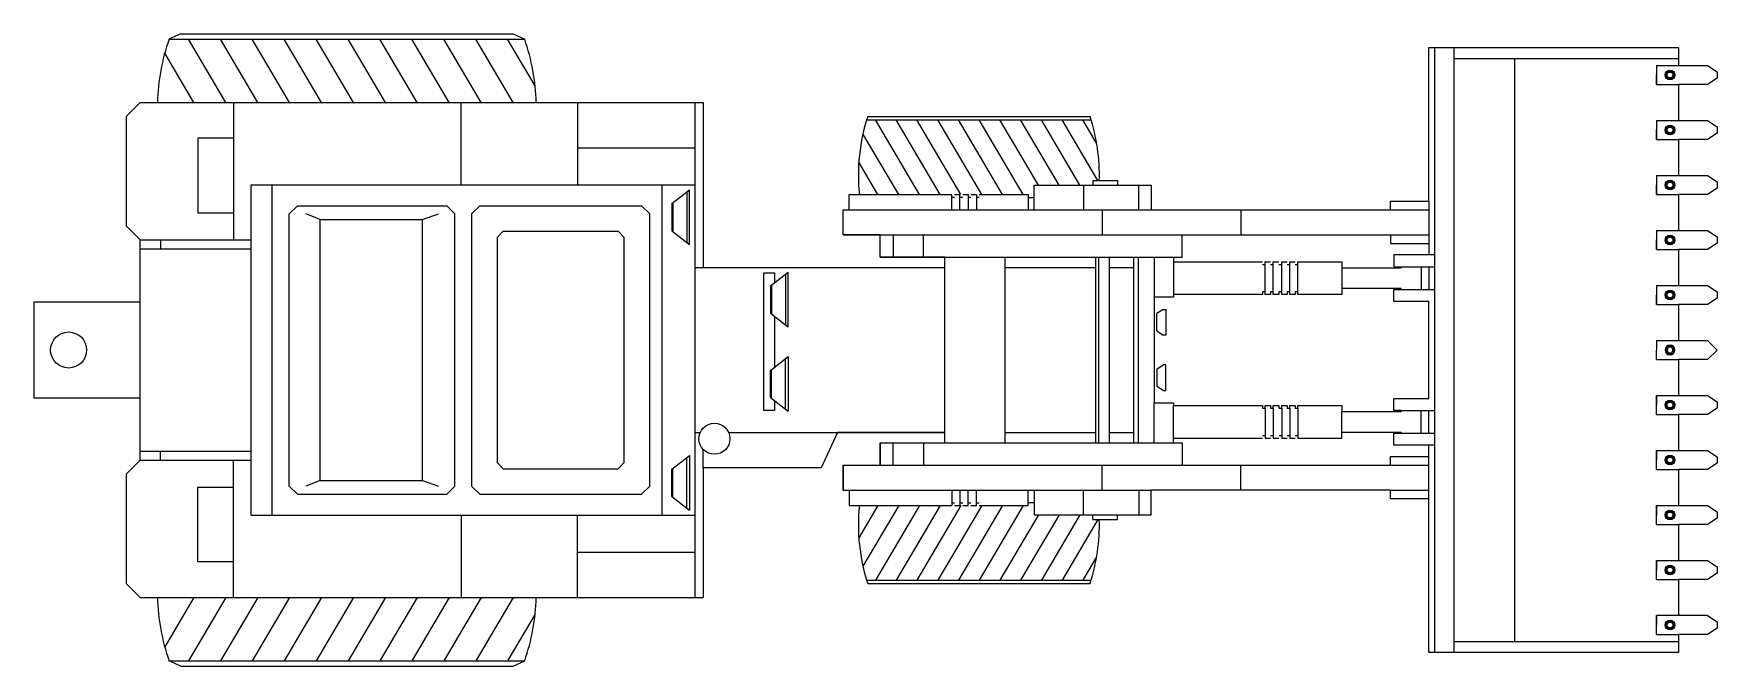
# Model space of a CAD drawing. Header units: millimetres. Extents: x -3261.35 to -3255.23, y 1750.51 to 1752.81.
import ezdxf

# ---------------------------------------------------------------- set-up
doc = ezdxf.new("R2010")
doc.units = ezdxf.units.MM
doc.header["$LTSCALE"] = 10
doc.layers.add('Veículos', color=2, linetype='Continuous')

msp = doc.modelspace()

# ---------------------------------------------------------------- linework, layer by layer
at = {"layer": 'Veículos'}
for p, q in [((-3260.8159, 1752.8055), (-3260.8585, 1752.7855)), ((-3260.8159, 1752.8055), (-3259.6072, 1752.8055)), ((-3259.6072, 1752.8055), (-3259.5647, 1752.7855)), ((-3260.7681, 1752.5555), (-3260.874, 1752.7352)), ((-3260.8585, 1752.7855), (-3259.5647, 1752.7855)), ((-3260.652, 1752.5555), (-3260.7876, 1752.7855)), ((-3260.5359, 1752.5555), (-3260.6715, 1752.7855)), ((-3260.4198, 1752.5555), (-3260.5554, 1752.7855)), ((-3260.3037, 1752.5555), (-3260.4393, 1752.7855)), ((-3260.1877, 1752.5555), (-3260.3233, 1752.7855)), ((-3260.0716, 1752.5555), (-3260.2072, 1752.7855)), ((-3259.9555, 1752.5555), (-3260.0911, 1752.7855)), ((-3259.8394, 1752.5555), (-3259.975, 1752.7855)), ((-3259.7233, 1752.5555), (-3259.8589, 1752.7855)), ((-3259.6072, 1752.5555), (-3259.7428, 1752.7855)), ((-3259.5268, 1752.616), (-3259.6268, 1752.7855)), ((-3256.2768, 1752.1968), (-3256.2768, 1752.7555)), ((-3256.2768, 1752.7555), (-3255.368, 1752.7555)), ((-3256.2541, 1750.5555), (-3256.2541, 1752.7555)), ((-3256.1844, 1750.5555), (-3256.1844, 1752.7555)), ((-3255.368, 1752.7555), (-3255.368, 1752.6897)), ((-3256.1844, 1752.7155), (-3255.368, 1752.7155)), ((-3255.9647, 1752.7155), (-3255.9647, 1750.5955)), ((-3255.448, 1752.6897), (-3255.448, 1752.6555)), ((-3255.448, 1752.6897), (-3255.368, 1752.6897)), ((-3255.448, 1752.6897), (-3255.448, 1752.6214)), ((-3255.368, 1752.6897), (-3255.2626, 1752.6897)), ((-3255.2626, 1752.6897), (-3255.2269, 1752.6671)), ((-3255.448, 1752.6214), (-3255.448, 1752.6555)), ((-3255.448, 1752.6214), (-3255.368, 1752.6214)), ((-3255.368, 1752.6214), (-3255.368, 1752.4897)), ((-3255.2626, 1752.6214), (-3255.368, 1752.6214)), ((-3255.2269, 1752.644), (-3255.2626, 1752.6214)), ((-3255.2269, 1752.6671), (-3255.2269, 1752.644)), ((-3261.0132, 1752.5055), (-3260.9632, 1752.5555)), ((-3260.9632, 1752.5555), (-3260.896, 1752.5555)), ((-3260.896, 1752.5555), (-3258.916, 1752.5555)), ((-3260.6242, 1752.5555), (-3260.6242, 1752.0555)), ((-3259.7955, 1752.2555), (-3259.7955, 1752.5555)), ((-3259.5228, 1752.5555), (-3258.916, 1752.5555)), ((-3259.3727, 1752.5555), (-3259.3727, 1752.2555)), ((-3258.946, 1752.5555), (-3258.946, 1750.7555)), ((-3258.916, 1752.5555), (-3258.916, 1751.9555)), ((-3261.0132, 1752.1055), (-3261.0132, 1752.5055)), ((-3258.321, 1752.4922), (-3257.5046, 1752.4922)), ((-3258.317, 1752.5048), (-3257.5086, 1752.5048)), ((-3258.129, 1752.2208), (-3258.2889, 1752.4922)), ((-3258.0535, 1752.2208), (-3258.2135, 1752.4922)), ((-3257.978, 1752.2208), (-3258.138, 1752.4922)), ((-3257.9026, 1752.2208), (-3258.0626, 1752.4922)), ((-3257.8271, 1752.2208), (-3257.9871, 1752.4922)), ((-3257.7517, 1752.2208), (-3257.9117, 1752.4922)), ((-3257.6961, 1752.2545), (-3257.8362, 1752.4922)), ((-3257.6206, 1752.2545), (-3257.7608, 1752.4922)), ((-3257.5452, 1752.2545), (-3257.6853, 1752.4922)), ((-3257.4797, 1752.2715), (-3257.6098, 1752.4922)), ((-3257.4844, 1752.4074), (-3257.5344, 1752.4922)), ((-3255.448, 1752.4897), (-3255.368, 1752.4897)), ((-3255.448, 1752.4897), (-3255.448, 1752.4555)), ((-3255.448, 1752.4897), (-3255.448, 1752.4214)), ((-3255.368, 1752.4897), (-3255.2626, 1752.4897)), ((-3255.2626, 1752.4897), (-3255.2269, 1752.4671)), ((-3258.2044, 1752.2208), (-3258.3345, 1752.4415)), ((-3255.448, 1752.4214), (-3255.448, 1752.4555)), ((-3255.2269, 1752.444), (-3255.2626, 1752.4214)), ((-3255.2269, 1752.4671), (-3255.2269, 1752.444)), ((-3260.7536, 1752.4259), (-3260.7536, 1752.1542)), ((-3260.6242, 1752.4259), (-3260.7536, 1752.4259)), ((-3259.3727, 1752.3909), (-3258.946, 1752.3909)), ((-3255.448, 1752.4214), (-3255.368, 1752.4214)), ((-3255.2626, 1752.4214), (-3255.368, 1752.4214)), ((-3255.368, 1752.4214), (-3255.368, 1752.2897)), ((-3258.2799, 1752.2208), (-3258.3494, 1752.3389)), ((-3260.5592, 1752.2555), (-3258.946, 1752.2555)), ((-3260.5592, 1751.0555), (-3260.5592, 1752.2555)), ((-3260.4838, 1751.0555), (-3260.4838, 1752.2555)), ((-3259.0646, 1751.0555), (-3259.0646, 1752.2555)), ((-3257.7116, 1752.1648), (-3257.7116, 1752.2545)), ((-3257.7116, 1752.2545), (-3257.4089, 1752.2545)), ((-3257.5322, 1752.2545), (-3257.5322, 1752.1648)), ((-3257.4986, 1752.2715), (-3257.4986, 1752.2545)), ((-3257.4986, 1752.2715), (-3257.4089, 1752.2715)), ((-3257.4089, 1752.2715), (-3257.4089, 1752.2545)), ((-3257.4089, 1752.2545), (-3257.2856, 1752.2545)), ((-3257.3304, 1752.1648), (-3257.3304, 1752.2545)), ((-3257.2856, 1752.2545), (-3257.2856, 1752.1648)), ((-3255.448, 1752.2897), (-3255.448, 1752.2555)), ((-3255.448, 1752.2897), (-3255.368, 1752.2897)), ((-3255.448, 1752.2897), (-3255.448, 1752.2214)), ((-3255.448, 1752.2214), (-3255.448, 1752.2555)), ((-3255.368, 1752.2897), (-3255.2626, 1752.2897)), ((-3255.2626, 1752.2897), (-3255.2269, 1752.2671)), ((-3255.2269, 1752.244), (-3255.2626, 1752.2214)), ((-3255.2269, 1752.2671), (-3255.2269, 1752.244)), ((-3259.0297, 1752.1882), (-3258.9655, 1752.2381)), ((-3259.0297, 1752.1882), (-3259.0297, 1752.0891)), ((-3259.0258, 1752.1913), (-3259.0258, 1752.0861)), ((-3258.975, 1752.2306), (-3258.975, 1752.0467)), ((-3258.9655, 1752.0393), (-3258.9655, 1752.2381)), ((-3258.3843, 1752.1648), (-3258.3843, 1752.2208)), ((-3258.3843, 1752.2208), (-3258.0116, 1752.2208)), ((-3258.0116, 1752.1648), (-3258.0116, 1752.2208)), ((-3258.0116, 1752.2108), (-3258.0016, 1752.2108)), ((-3258.0016, 1752.2208), (-3257.9816, 1752.2208)), ((-3257.9816, 1752.1648), (-3257.9816, 1752.2208)), ((-3257.9816, 1752.2108), (-3257.9716, 1752.2108)), ((-3257.9716, 1752.2208), (-3257.9517, 1752.2208)), ((-3257.9517, 1752.2208), (-3257.9517, 1752.1648)), ((-3257.9517, 1752.2108), (-3257.9417, 1752.2108)), ((-3257.9417, 1752.2208), (-3257.9217, 1752.2208)), ((-3257.9217, 1752.2208), (-3257.9217, 1752.1648)), ((-3257.9217, 1752.2108), (-3257.9117, 1752.2108)), ((-3257.9117, 1752.2208), (-3257.7335, 1752.2208)), ((-3257.7335, 1752.2208), (-3257.7335, 1752.1648)), ((-3257.7335, 1752.2097), (-3257.7116, 1752.2097)), ((-3256.4154, 1752.1648), (-3256.4154, 1752.1968)), ((-3256.4154, 1752.1968), (-3256.2768, 1752.1968)), ((-3256.2768, 1752.1968), (-3256.2768, 1752.1648)), ((-3255.448, 1752.2214), (-3255.368, 1752.2214)), ((-3255.2626, 1752.2214), (-3255.368, 1752.2214)), ((-3255.368, 1752.2214), (-3255.368, 1752.0897)), ((-3260.7536, 1752.1542), (-3260.6242, 1752.1542)), ((-3260.3913, 1752.1801), (-3260.4213, 1752.1501)), ((-3260.4213, 1751.161), (-3260.4213, 1752.1501)), ((-3260.3913, 1752.1801), (-3259.8484, 1752.1801)), ((-3260.3091, 1752.1301), (-3260.3613, 1752.1501)), ((-3260.3091, 1751.181), (-3260.3091, 1752.1301)), ((-3260.3091, 1752.1301), (-3259.9359, 1752.1301)), ((-3259.9359, 1752.1301), (-3259.8784, 1752.1501)), ((-3259.9359, 1751.181), (-3259.9359, 1752.1301)), ((-3259.8184, 1752.1501), (-3259.8484, 1752.1801)), ((-3259.8184, 1751.161), (-3259.8184, 1752.1501)), ((-3259.7581, 1752.1501), (-3259.7281, 1752.1801)), ((-3259.7581, 1752.1501), (-3259.7581, 1751.161)), ((-3259.7281, 1752.1801), (-3259.1398, 1752.1801)), ((-3259.1098, 1752.1501), (-3259.1398, 1752.1801)), ((-3259.1098, 1751.161), (-3259.1098, 1752.1501)), ((-3258.4068, 1752.1648), (-3258.3843, 1752.1648)), ((-3258.4068, 1752.0747), (-3258.4068, 1752.1648)), ((-3258.4068, 1752.0747), (-3258.4068, 1752.1648)), ((-3258.3843, 1752.1648), (-3257.2856, 1752.1648)), ((-3257.4649, 1752.1648), (-3257.4649, 1752.0747)), ((-3257.2856, 1752.1648), (-3256.4154, 1752.1648)), ((-3256.9604, 1752.1648), (-3256.9604, 1752.0747)), ((-3256.4154, 1752.1648), (-3256.2768, 1752.1648)), ((-3256.2768, 1752.1648), (-3256.2768, 1752.0014)), ((-3260.9632, 1752.0555), (-3261.0132, 1752.1055)), ((-3259.6654, 1752.0649), (-3259.6429, 1752.0875)), ((-3259.6654, 1752.0649), (-3259.6654, 1751.2462)), ((-3259.6429, 1752.0875), (-3259.2251, 1752.0875)), ((-3259.2025, 1752.0649), (-3259.2251, 1752.0875)), ((-3259.2025, 1751.2462), (-3259.2025, 1752.0649)), ((-3259.0297, 1752.0891), (-3258.9655, 1752.0393)), ((-3258.2722, 1752.0747), (-3258.4068, 1752.0747)), ((-3258.4068, 1752.0747), (-3256.2768, 1752.0747)), ((-3258.2722, 1751.9936), (-3258.2722, 1752.0747)), ((-3258.2722, 1751.9936), (-3258.2722, 1752.0747)), ((-3258.2244, 1752.0747), (-3258.2244, 1751.9936)), ((-3258.1144, 1751.9936), (-3258.1144, 1752.0747)), ((-3257.1734, 1751.9936), (-3257.1734, 1752.0747)), ((-3256.4154, 1752.0747), (-3256.4154, 1752.0427)), ((-3256.2768, 1752.0747), (-3256.2768, 1752.0427)), ((-3255.448, 1752.0897), (-3255.368, 1752.0897)), ((-3255.448, 1752.0897), (-3255.448, 1752.0555)), ((-3255.448, 1752.0897), (-3255.448, 1752.0214)), ((-3255.368, 1752.0897), (-3255.2626, 1752.0897)), ((-3255.2626, 1752.0897), (-3255.2269, 1752.0671)), ((-3255.2269, 1752.0671), (-3255.2269, 1752.044)), ((-3260.9632, 1752.0555), (-3260.5592, 1752.0555)), ((-3260.9632, 1751.2555), (-3260.9632, 1752.0555)), ((-3260.9632, 1752.0229), (-3260.5592, 1752.0229)), ((-3260.8898, 1752.0555), (-3260.8898, 1752.0229)), ((-3256.4154, 1752.0427), (-3256.2768, 1752.0427)), ((-3256.4031, 1752.0014), (-3256.4031, 1751.9574)), ((-3256.2541, 1752.0014), (-3256.4031, 1752.0014)), ((-3255.448, 1752.0214), (-3255.448, 1752.0555)), ((-3255.448, 1752.0214), (-3255.368, 1752.0214)), ((-3255.2626, 1752.0214), (-3255.368, 1752.0214)), ((-3255.368, 1752.0214), (-3255.368, 1751.8897)), ((-3255.2269, 1752.044), (-3255.2626, 1752.0214)), ((-3255.2269, 1752.044), (-3255.2269, 1752.044)), ((-3258.9432, 1751.9555), (-3258.0365, 1751.9555)), ((-3258.916, 1751.9555), (-3258.0365, 1751.9555)), ((-3258.6704, 1751.8885), (-3258.6062, 1751.9384)), ((-3258.6062, 1751.7396), (-3258.6062, 1751.9384)), ((-3258.0365, 1751.9936), (-3258.2722, 1751.9936)), ((-3258.2722, 1751.9936), (-3257.1734, 1751.9936)), ((-3258.0365, 1751.9555), (-3258.0365, 1751.9936)), ((-3258.0365, 1751.3175), (-3258.0365, 1751.9936)), ((-3257.8167, 1751.3175), (-3257.8167, 1751.9936)), ((-3257.8167, 1751.9555), (-3257.4869, 1751.9555)), ((-3257.4869, 1751.3175), (-3257.4869, 1751.9936)), ((-3257.4759, 1751.3175), (-3257.4759, 1751.9936)), ((-3257.4374, 1751.3175), (-3257.4374, 1751.9936)), ((-3257.4374, 1751.9555), (-3257.3493, 1751.9555)), ((-3257.3493, 1751.3175), (-3257.3493, 1751.9936)), ((-3257.3328, 1751.3175), (-3257.3328, 1751.9936)), ((-3257.2754, 1751.9936), (-3257.2754, 1751.8481)), ((-3257.205, 1751.9936), (-3257.205, 1751.8573)), ((-3257.205, 1751.9756), (-3256.8816, 1751.9756)), ((-3256.8816, 1751.966), (-3256.872, 1751.966)), ((-3256.872, 1751.9756), (-3256.8519, 1751.9756)), ((-3256.872, 1751.867), (-3256.872, 1751.9756)), ((-3256.8519, 1751.966), (-3256.8418, 1751.966)), ((-3256.8418, 1751.867), (-3256.8418, 1751.9756)), ((-3256.8418, 1751.9756), (-3256.8216, 1751.9756)), ((-3256.8216, 1751.966), (-3256.811, 1751.966)), ((-3256.811, 1751.9756), (-3256.7919, 1751.9756)), ((-3256.811, 1751.867), (-3256.811, 1751.9756)), ((-3256.7919, 1751.966), (-3256.7813, 1751.966)), ((-3256.7813, 1751.9756), (-3256.7627, 1751.9756)), ((-3256.7813, 1751.867), (-3256.7813, 1751.9756)), ((-3256.7627, 1751.966), (-3256.7522, 1751.966)), ((-3256.7522, 1751.867), (-3256.7522, 1751.9756)), ((-3256.7522, 1751.9756), (-3256.5928, 1751.9756)), ((-3256.5928, 1751.9756), (-3256.5928, 1751.8573)), ((-3256.5928, 1751.954), (-3256.3763, 1751.954)), ((-3256.4031, 1751.9574), (-3256.2541, 1751.9574)), ((-3256.3763, 1751.9574), (-3256.3763, 1751.954)), ((-3256.3047, 1751.9574), (-3256.3047, 1751.8756)), ((-3256.2768, 1751.9574), (-3256.2768, 1751.8756)), ((-3258.6947, 1751.9355), (-3258.6547, 1751.9355)), ((-3258.6947, 1751.4361), (-3258.6947, 1751.9355)), ((-3258.6704, 1751.8885), (-3258.6704, 1751.7895)), ((-3258.6665, 1751.8916), (-3258.6665, 1751.7864)), ((-3258.6547, 1751.9008), (-3258.6547, 1751.9355)), ((-3258.6157, 1751.931), (-3258.6157, 1751.747)), ((-3256.5928, 1751.879), (-3256.5928, 1751.8573)), ((-3256.3763, 1751.879), (-3256.5928, 1751.879)), ((-3256.3763, 1751.8756), (-3256.3763, 1751.879)), ((-3255.448, 1751.8897), (-3255.448, 1751.8555)), ((-3255.448, 1751.8897), (-3255.368, 1751.8897)), ((-3255.448, 1751.8897), (-3255.448, 1751.8214)), ((-3255.368, 1751.8897), (-3255.2626, 1751.8897)), ((-3255.2626, 1751.8897), (-3255.2269, 1751.8671)), ((-3261.3506, 1751.8298), (-3261.3506, 1751.4813)), ((-3260.9632, 1751.8298), (-3261.3506, 1751.8298)), ((-3257.205, 1751.8481), (-3257.2754, 1751.8481)), ((-3257.2754, 1751.8481), (-3257.2754, 1751.463)), ((-3257.205, 1751.8573), (-3257.205, 1751.8481)), ((-3256.8816, 1751.8573), (-3257.205, 1751.8573)), ((-3256.8816, 1751.867), (-3256.8816, 1751.8573)), ((-3256.872, 1751.867), (-3256.8816, 1751.867)), ((-3256.872, 1751.8573), (-3256.872, 1751.867)), ((-3256.8519, 1751.8573), (-3256.872, 1751.8573)), ((-3256.8519, 1751.867), (-3256.8519, 1751.8573)), ((-3256.8418, 1751.867), (-3256.8519, 1751.867)), ((-3256.8418, 1751.8573), (-3256.8418, 1751.867)), ((-3256.8216, 1751.8573), (-3256.8418, 1751.8573)), ((-3256.811, 1751.867), (-3256.8216, 1751.867)), ((-3256.8216, 1751.867), (-3256.8216, 1751.8573)), ((-3256.811, 1751.8573), (-3256.811, 1751.867)), ((-3256.7919, 1751.8573), (-3256.811, 1751.8573)), ((-3256.7813, 1751.867), (-3256.7919, 1751.867)), ((-3256.7919, 1751.867), (-3256.7919, 1751.8573)), ((-3256.7813, 1751.8573), (-3256.7813, 1751.867)), ((-3256.7627, 1751.8573), (-3256.7813, 1751.8573)), ((-3256.7522, 1751.867), (-3256.7627, 1751.867)), ((-3256.7627, 1751.867), (-3256.7627, 1751.8573)), ((-3256.7522, 1751.8573), (-3256.7522, 1751.867)), ((-3256.5928, 1751.8573), (-3256.7522, 1751.8573)), ((-3256.4031, 1751.8756), (-3256.3763, 1751.8756)), ((-3256.4031, 1751.8315), (-3256.4031, 1751.8756)), ((-3256.2768, 1751.8315), (-3256.4031, 1751.8315)), ((-3256.3763, 1751.8756), (-3256.2541, 1751.8756)), ((-3256.2768, 1751.4796), (-3256.2768, 1751.8315)), ((-3255.448, 1751.8214), (-3255.448, 1751.8555)), ((-3255.448, 1751.8214), (-3255.368, 1751.8214)), ((-3255.368, 1751.8214), (-3255.368, 1751.6897)), ((-3255.2626, 1751.8214), (-3255.368, 1751.8214)), ((-3255.2269, 1751.844), (-3255.2626, 1751.8214)), ((-3255.2269, 1751.8671), (-3255.2269, 1751.844)), ((-3258.6704, 1751.7895), (-3258.6062, 1751.7396)), ((-3258.6547, 1751.5938), (-3258.6547, 1751.7772)), ((-3257.2425, 1751.8029), (-3257.2654, 1751.7879)), ((-3257.2654, 1751.725), (-3257.2654, 1751.7879)), ((-3257.2425, 1751.8029), (-3257.2334, 1751.8029)), ((-3257.2334, 1751.8029), (-3257.2334, 1751.71)), ((-3257.2654, 1751.725), (-3257.2425, 1751.71)), ((-3257.2334, 1751.71), (-3257.2425, 1751.71)), ((-3258.6704, 1751.5815), (-3258.6062, 1751.6314)), ((-3258.6062, 1751.6314), (-3258.6062, 1751.4326)), ((-3255.4479, 1751.6897), (-3255.368, 1751.6897)), ((-3255.4479, 1751.6897), (-3255.4479, 1751.6555)), ((-3255.4479, 1751.6214), (-3255.4479, 1751.6555)), ((-3255.368, 1751.6897), (-3255.2625, 1751.6897)), ((-3255.2625, 1751.6897), (-3255.2269, 1751.6555)), ((-3255.2269, 1751.6555), (-3255.2625, 1751.6214)), ((-3258.6704, 1751.4825), (-3258.6704, 1751.5815)), ((-3258.6665, 1751.4794), (-3258.6665, 1751.5846)), ((-3258.6157, 1751.44), (-3258.6157, 1751.624)), ((-3257.2654, 1751.5861), (-3257.2425, 1751.6011)), ((-3257.2654, 1751.5861), (-3257.2654, 1751.5232)), ((-3257.2334, 1751.6011), (-3257.2425, 1751.6011)), ((-3257.2334, 1751.5082), (-3257.2334, 1751.6011)), ((-3255.4479, 1751.6214), (-3255.368, 1751.6214)), ((-3255.2625, 1751.6214), (-3255.368, 1751.6214)), ((-3255.368, 1751.6214), (-3255.368, 1751.4897)), ((-3257.2425, 1751.5082), (-3257.2654, 1751.5232)), ((-3261.3506, 1751.4813), (-3260.9632, 1751.4813)), ((-3258.6704, 1751.4825), (-3258.6062, 1751.4326)), ((-3258.6547, 1751.4361), (-3258.6547, 1751.4702)), ((-3257.2754, 1751.463), (-3257.205, 1751.463)), ((-3257.2754, 1751.3175), (-3257.2754, 1751.463)), ((-3257.2425, 1751.5082), (-3257.2334, 1751.5082)), ((-3257.205, 1751.463), (-3257.205, 1751.4538)), ((-3257.205, 1751.3175), (-3257.205, 1751.4538)), ((-3257.205, 1751.4538), (-3256.8816, 1751.4538)), ((-3256.8816, 1751.4538), (-3256.8816, 1751.4441)), ((-3256.872, 1751.4441), (-3256.872, 1751.4538)), ((-3256.872, 1751.4538), (-3256.8519, 1751.4538)), ((-3256.8519, 1751.4538), (-3256.8519, 1751.4441)), ((-3256.8418, 1751.4441), (-3256.8418, 1751.4538)), ((-3256.8418, 1751.4538), (-3256.8216, 1751.4538)), ((-3256.8216, 1751.4538), (-3256.8216, 1751.4441)), ((-3256.811, 1751.4441), (-3256.811, 1751.4538)), ((-3256.811, 1751.4538), (-3256.7919, 1751.4538)), ((-3256.7919, 1751.4538), (-3256.7919, 1751.4441)), ((-3256.7813, 1751.4441), (-3256.7813, 1751.4538)), ((-3256.7813, 1751.4538), (-3256.7627, 1751.4538)), ((-3256.7627, 1751.4538), (-3256.7627, 1751.4441)), ((-3256.7522, 1751.4441), (-3256.7522, 1751.4538)), ((-3256.7522, 1751.4538), (-3256.5928, 1751.4538)), ((-3256.5928, 1751.4538), (-3256.5928, 1751.4321)), ((-3256.4031, 1751.4355), (-3256.4031, 1751.4796)), ((-3256.4031, 1751.4796), (-3256.2768, 1751.4796)), ((-3255.448, 1751.4897), (-3255.448, 1751.4555)), ((-3255.448, 1751.4897), (-3255.368, 1751.4897)), ((-3255.448, 1751.4214), (-3255.448, 1751.4897)), ((-3255.448, 1751.4214), (-3255.448, 1751.4555)), ((-3255.368, 1751.4897), (-3255.2626, 1751.4897)), ((-3255.2626, 1751.4897), (-3255.2269, 1751.4671)), ((-3255.2269, 1751.4671), (-3255.2269, 1751.444)), ((-3258.6547, 1751.4361), (-3258.6947, 1751.4361)), ((-3256.8816, 1751.4441), (-3256.872, 1751.4441)), ((-3256.872, 1751.4441), (-3256.872, 1751.3355)), ((-3256.8519, 1751.4441), (-3256.8418, 1751.4441)), ((-3256.8418, 1751.4441), (-3256.8418, 1751.3355)), ((-3256.8216, 1751.4441), (-3256.811, 1751.4441)), ((-3256.811, 1751.4441), (-3256.811, 1751.3355)), ((-3256.7919, 1751.4441), (-3256.7813, 1751.4441)), ((-3256.7813, 1751.4441), (-3256.7813, 1751.3355)), ((-3256.7627, 1751.4441), (-3256.7522, 1751.4441)), ((-3256.7522, 1751.4441), (-3256.7522, 1751.3355)), ((-3256.5928, 1751.3355), (-3256.5928, 1751.4321)), ((-3256.5928, 1751.4321), (-3256.3763, 1751.4321)), ((-3256.3763, 1751.4355), (-3256.4031, 1751.4355)), ((-3256.3763, 1751.4321), (-3256.3763, 1751.4355)), ((-3256.3763, 1751.4355), (-3256.2541, 1751.4355)), ((-3256.3047, 1751.3537), (-3256.3047, 1751.4355)), ((-3256.2768, 1751.3537), (-3256.2768, 1751.4355)), ((-3255.448, 1751.4214), (-3255.368, 1751.4214)), ((-3255.2626, 1751.4214), (-3255.368, 1751.4214)), ((-3255.368, 1751.4214), (-3255.368, 1751.2897)), ((-3255.2269, 1751.444), (-3255.2626, 1751.4214)), ((-3258.9432, 1751.3555), (-3258.9265, 1751.3555)), ((-3258.8228, 1751.3555), (-3258.4272, 1751.3555)), ((-3258.4272, 1751.3555), (-3258.4864, 1751.2271)), ((-3258.4272, 1751.3555), (-3258.0365, 1751.3555)), ((-3258.0365, 1751.3555), (-3258.4272, 1751.3555)), ((-3258.0365, 1751.3175), (-3258.0365, 1751.3555)), ((-3257.8167, 1751.3555), (-3257.4869, 1751.3555)), ((-3257.4374, 1751.3555), (-3257.3493, 1751.3555)), ((-3257.205, 1751.3355), (-3256.8816, 1751.3355)), ((-3256.8816, 1751.3451), (-3256.872, 1751.3451)), ((-3256.872, 1751.3355), (-3256.8519, 1751.3355)), ((-3256.8519, 1751.3451), (-3256.8418, 1751.3451)), ((-3256.8418, 1751.3355), (-3256.8216, 1751.3355)), ((-3256.8216, 1751.3451), (-3256.811, 1751.3451)), ((-3256.811, 1751.3355), (-3256.7919, 1751.3355)), ((-3256.7919, 1751.3451), (-3256.7813, 1751.3451)), ((-3256.7813, 1751.3355), (-3256.7627, 1751.3355)), ((-3256.7627, 1751.3451), (-3256.7522, 1751.3451)), ((-3256.7522, 1751.3355), (-3256.5928, 1751.3355)), ((-3256.5928, 1751.3571), (-3256.3763, 1751.3571)), ((-3256.4031, 1751.3097), (-3256.4031, 1751.3537)), ((-3256.4031, 1751.3537), (-3256.2541, 1751.3537)), ((-3256.3763, 1751.3537), (-3256.3763, 1751.3571)), ((-3260.9632, 1751.2882), (-3260.5592, 1751.2882)), ((-3260.8898, 1751.2555), (-3260.8898, 1751.2882)), ((-3259.0297, 1751.222), (-3258.9655, 1751.2718)), ((-3258.975, 1751.0804), (-3258.975, 1751.2644)), ((-3258.9655, 1751.2718), (-3258.9655, 1751.073)), ((-3258.916, 1751.2271), (-3258.916, 1751.2942)), ((-3258.2722, 1751.3175), (-3258.2722, 1751.2364)), ((-3258.2722, 1751.2364), (-3258.2722, 1751.3175)), ((-3258.2722, 1751.3175), (-3258.0365, 1751.3175)), ((-3258.2722, 1751.3175), (-3257.1734, 1751.3175)), ((-3258.2244, 1751.2364), (-3258.2244, 1751.3175)), ((-3258.1144, 1751.3175), (-3258.1144, 1751.2364)), ((-3257.1734, 1751.3175), (-3257.1734, 1751.2364)), ((-3256.4154, 1751.2364), (-3256.4154, 1751.2684)), ((-3256.4154, 1751.2684), (-3256.2768, 1751.2684)), ((-3256.2541, 1751.3097), (-3256.4031, 1751.3097)), ((-3256.2768, 1751.1463), (-3256.2768, 1751.3097)), ((-3256.2768, 1751.2364), (-3256.2768, 1751.2684)), ((-3255.448, 1751.2897), (-3255.368, 1751.2897)), ((-3255.448, 1751.2214), (-3255.448, 1751.2897)), ((-3255.448, 1751.2897), (-3255.448, 1751.2555)), ((-3255.368, 1751.2897), (-3255.2626, 1751.2897)), ((-3255.2626, 1751.2897), (-3255.2269, 1751.2671)), ((-3255.2269, 1751.2671), (-3255.2269, 1751.2671)), ((-3255.2269, 1751.2671), (-3255.2269, 1751.244)), ((-3261.0132, 1751.2055), (-3260.9632, 1751.2555)), ((-3261.0132, 1750.8055), (-3261.0132, 1751.2055)), ((-3260.9632, 1751.2555), (-3260.5592, 1751.2555)), ((-3260.6242, 1750.7555), (-3260.6242, 1751.2555)), ((-3259.6654, 1751.2462), (-3259.6429, 1751.2236)), ((-3259.6429, 1751.2236), (-3259.2251, 1751.2236)), ((-3259.2025, 1751.2462), (-3259.2251, 1751.2236)), ((-3259.0297, 1751.1229), (-3259.0297, 1751.222)), ((-3259.0258, 1751.1198), (-3259.0258, 1751.225)), ((-3258.916, 1751.2271), (-3258.916, 1750.7555)), ((-3258.4864, 1751.2271), (-3258.916, 1751.2271)), ((-3258.4068, 1751.2364), (-3258.2722, 1751.2364)), ((-3258.4068, 1751.2364), (-3256.2768, 1751.2364)), ((-3258.4068, 1751.2364), (-3258.4068, 1751.1463)), ((-3258.4068, 1751.1463), (-3258.4068, 1751.2364)), ((-3257.4649, 1751.1463), (-3257.4649, 1751.2364)), ((-3256.9604, 1751.1463), (-3256.9604, 1751.2364)), ((-3255.448, 1751.2214), (-3255.448, 1751.2555)), ((-3255.448, 1751.2214), (-3255.368, 1751.2214)), ((-3255.2626, 1751.2214), (-3255.368, 1751.2214)), ((-3255.368, 1751.2214), (-3255.368, 1751.0897)), ((-3255.2269, 1751.244), (-3255.2626, 1751.2214)), ((-3260.7536, 1750.8852), (-3260.7536, 1751.1569)), ((-3260.7536, 1751.1569), (-3260.6242, 1751.1569)), ((-3260.3913, 1751.131), (-3260.4213, 1751.161)), ((-3260.3091, 1751.181), (-3260.3613, 1751.161)), ((-3260.3091, 1751.181), (-3259.9359, 1751.181)), ((-3259.9359, 1751.181), (-3259.8784, 1751.161)), ((-3259.8184, 1751.161), (-3259.8484, 1751.131)), ((-3259.7581, 1751.161), (-3259.7281, 1751.131)), ((-3259.1098, 1751.161), (-3259.1398, 1751.131)), ((-3258.4068, 1751.1463), (-3258.3843, 1751.1463)), ((-3258.3843, 1751.1463), (-3258.3843, 1751.0903)), ((-3258.3843, 1751.1463), (-3257.2856, 1751.1463)), ((-3258.0116, 1751.1463), (-3258.0116, 1751.0903)), ((-3257.9816, 1751.1463), (-3257.9816, 1751.0903)), ((-3257.9517, 1751.0903), (-3257.9517, 1751.1463)), ((-3257.9217, 1751.0903), (-3257.9217, 1751.1463)), ((-3257.7335, 1751.0903), (-3257.7335, 1751.1463)), ((-3257.7116, 1751.1463), (-3257.7116, 1751.0566)), ((-3257.5322, 1751.0566), (-3257.5322, 1751.1463)), ((-3257.3304, 1751.1463), (-3257.3304, 1751.0566)), ((-3257.2856, 1751.0566), (-3257.2856, 1751.1463)), ((-3256.4154, 1751.1463), (-3257.2856, 1751.1463)), ((-3256.4154, 1751.1143), (-3256.4154, 1751.1463)), ((-3256.4154, 1751.1463), (-3256.2768, 1751.1463)), ((-3256.2768, 1751.1143), (-3256.2768, 1751.1463)), ((-3260.3913, 1751.131), (-3259.8484, 1751.131)), ((-3259.7281, 1751.131), (-3259.1398, 1751.131)), ((-3259.0297, 1751.1229), (-3258.9655, 1751.073)), ((-3258.3843, 1751.0903), (-3258.0116, 1751.0903)), ((-3258.2799, 1751.0903), (-3258.3494, 1750.9722)), ((-3258.2044, 1751.0903), (-3258.3345, 1750.8696)), ((-3258.129, 1751.0903), (-3258.2889, 1750.8189)), ((-3258.0535, 1751.0903), (-3258.2135, 1750.8189)), ((-3257.978, 1751.0903), (-3258.138, 1750.8189)), ((-3257.9026, 1751.0903), (-3258.0626, 1750.8189)), ((-3258.0116, 1751.1003), (-3258.0016, 1751.1003)), ((-3258.0016, 1751.0903), (-3257.9816, 1751.0903)), ((-3257.8271, 1751.0903), (-3257.9871, 1750.8189)), ((-3257.9816, 1751.1003), (-3257.9716, 1751.1003)), ((-3257.9716, 1751.0903), (-3257.9517, 1751.0903)), ((-3257.9517, 1751.1003), (-3257.9417, 1751.1003)), ((-3257.9417, 1751.0903), (-3257.9217, 1751.0903)), ((-3257.9217, 1751.1003), (-3257.9117, 1751.1003)), ((-3257.9117, 1751.0903), (-3257.7335, 1751.0903)), ((-3257.7517, 1751.0903), (-3257.9117, 1750.8189)), ((-3257.7335, 1751.1014), (-3257.7116, 1751.1014)), ((-3256.2768, 1751.1143), (-3256.4154, 1751.1143)), ((-3256.2768, 1750.5555), (-3256.2768, 1751.1143)), ((-3255.448, 1751.0897), (-3255.448, 1751.0555)), ((-3255.448, 1751.0897), (-3255.368, 1751.0897)), ((-3255.448, 1751.0214), (-3255.448, 1751.0897)), ((-3255.368, 1751.0897), (-3255.2626, 1751.0897)), ((-3255.2626, 1751.0897), (-3255.2269, 1751.0671)), ((-3260.5592, 1751.0555), (-3258.946, 1751.0555)), ((-3259.7955, 1751.0555), (-3259.7955, 1750.7555)), ((-3259.3727, 1750.7555), (-3259.3727, 1751.0555)), ((-3257.6961, 1751.0566), (-3257.8362, 1750.8189)), ((-3257.6206, 1751.0566), (-3257.7608, 1750.8189)), ((-3257.7116, 1751.0566), (-3257.4089, 1751.0566)), ((-3257.5452, 1751.0566), (-3257.6853, 1750.8189)), ((-3257.4797, 1751.0396), (-3257.6098, 1750.8189)), ((-3257.4986, 1751.0396), (-3257.4986, 1751.0566)), ((-3257.4986, 1751.0396), (-3257.4089, 1751.0396)), ((-3257.4089, 1751.0396), (-3257.4089, 1751.0566)), ((-3257.4089, 1751.0566), (-3257.2856, 1751.0566)), ((-3255.448, 1751.0214), (-3255.448, 1751.0555)), ((-3255.448, 1751.0214), (-3255.368, 1751.0214)), ((-3255.368, 1751.0214), (-3255.368, 1750.8897)), ((-3255.2626, 1751.0214), (-3255.368, 1751.0214)), ((-3255.2269, 1751.044), (-3255.2626, 1751.0214)), ((-3255.2269, 1751.0671), (-3255.2269, 1751.044)), ((-3259.3727, 1750.9201), (-3258.946, 1750.9201)), ((-3257.4844, 1750.9037), (-3257.5344, 1750.8189)), ((-3260.6242, 1750.8852), (-3260.7536, 1750.8852)), ((-3255.448, 1750.8897), (-3255.368, 1750.8897)), ((-3255.448, 1750.8214), (-3255.448, 1750.8897)), ((-3255.448, 1750.8897), (-3255.448, 1750.8555)), ((-3255.448, 1750.8214), (-3255.448, 1750.8555)), ((-3255.368, 1750.8897), (-3255.2626, 1750.8897)), ((-3255.2626, 1750.8897), (-3255.2269, 1750.8671)), ((-3255.2269, 1750.844), (-3255.2626, 1750.8214)), ((-3255.2269, 1750.8671), (-3255.2269, 1750.844)), ((-3261.0132, 1750.8055), (-3260.9632, 1750.7555)), ((-3258.321, 1750.8189), (-3257.5046, 1750.8189)), ((-3258.317, 1750.8063), (-3257.5086, 1750.8063)), ((-3255.448, 1750.8214), (-3255.368, 1750.8214)), ((-3255.368, 1750.8214), (-3255.368, 1750.6897)), ((-3255.2626, 1750.8214), (-3255.368, 1750.8214)), ((-3260.9632, 1750.7555), (-3260.896, 1750.7555)), ((-3260.896, 1750.7555), (-3258.916, 1750.7555)), ((-3260.7681, 1750.7555), (-3260.874, 1750.5759)), ((-3260.652, 1750.7555), (-3260.7876, 1750.5255)), ((-3260.5359, 1750.7555), (-3260.6715, 1750.5255)), ((-3260.4198, 1750.7555), (-3260.5554, 1750.5255)), ((-3260.3037, 1750.7555), (-3260.4393, 1750.5255)), ((-3260.1877, 1750.7555), (-3260.3233, 1750.5255)), ((-3260.0716, 1750.7555), (-3260.2072, 1750.5255)), ((-3259.9555, 1750.7555), (-3260.0911, 1750.5255)), ((-3259.8394, 1750.7555), (-3259.975, 1750.5255)), ((-3259.7233, 1750.7555), (-3259.8589, 1750.5255)), ((-3259.6072, 1750.7555), (-3259.7428, 1750.5255)), ((-3259.5228, 1750.7555), (-3258.916, 1750.7555)), ((-3259.5268, 1750.6951), (-3259.6268, 1750.5255)), ((-3255.448, 1750.6897), (-3255.448, 1750.6555)), ((-3255.448, 1750.6214), (-3255.448, 1750.6897)), ((-3255.2626, 1750.6897), (-3255.448, 1750.6897)), ((-3255.448, 1750.6214), (-3255.448, 1750.6555)), ((-3255.2626, 1750.6897), (-3255.2269, 1750.6671)), ((-3255.2269, 1750.6671), (-3255.2269, 1750.644)), ((-3256.1844, 1750.5955), (-3255.368, 1750.5955)), ((-3255.448, 1750.6214), (-3255.368, 1750.6214)), ((-3255.368, 1750.6214), (-3255.368, 1750.5555)), ((-3255.2626, 1750.6214), (-3255.368, 1750.6214)), ((-3255.2269, 1750.644), (-3255.2626, 1750.6214)), ((-3255.368, 1750.5555), (-3256.2768, 1750.5555)), ((-3260.8159, 1750.5055), (-3260.8585, 1750.5255)), ((-3260.8585, 1750.5255), (-3259.5647, 1750.5255)), ((-3260.8159, 1750.5055), (-3259.6072, 1750.5055)), ((-3259.6072, 1750.5055), (-3259.5647, 1750.5255))]:
    msp.add_line(p, q, dxfattribs=at)
for centre, radius in [((-3255.399, 1752.6554), 0.0175), ((-3255.399, 1752.6554), 0.0141), ((-3255.399, 1752.6554), 0.0107), ((-3255.399, 1752.4554), 0.0175), ((-3255.399, 1752.4554), 0.0141), ((-3255.399, 1752.4554), 0.0107), ((-3255.399, 1752.2554), 0.0175), ((-3255.399, 1752.2554), 0.0141), ((-3255.399, 1752.2554), 0.0107), ((-3255.399, 1752.0554), 0.0175), ((-3255.399, 1752.0554), 0.0141), ((-3255.399, 1752.0554), 0.0107), ((-3255.399, 1751.8554), 0.0175), ((-3255.399, 1751.8554), 0.0141), ((-3255.399, 1751.8554), 0.0107), ((-3261.2236, 1751.6555), 0.0655), ((-3255.399, 1751.4557), 0.0175), ((-3255.399, 1751.4557), 0.0141), ((-3255.399, 1751.4557), 0.0107), ((-3258.8747, 1751.3329), 0.0566), ((-3255.399, 1751.2557), 0.0175), ((-3255.399, 1751.2557), 0.0141), ((-3255.399, 1751.2557), 0.0107), ((-3255.399, 1751.0557), 0.0175), ((-3255.399, 1751.0557), 0.0141), ((-3255.399, 1751.0557), 0.0107), ((-3255.399, 1750.8557), 0.0175), ((-3255.399, 1750.8557), 0.0141), ((-3255.399, 1750.8557), 0.0107), ((-3255.399, 1750.6557), 0.0175), ((-3255.399, 1750.6557), 0.0141), ((-3255.399, 1750.6557), 0.0107)]:
    msp.add_circle(centre, radius, dxfattribs=at)
for centre, radius, start, end in [((-3260.138, 1752.5354), 0.7626, 160.85315, 178.48706), ((-3260.2852, 1752.5354), 0.7626, 1.51294, 19.14685), ((-3257.6694, 1752.2922), 0.6817, 161.82793, 186.00925), ((-3258.1562, 1752.2922), 0.6817, 358.25753, 18.17207), ((-3255.3989, 1751.6554), 0.0175, 0.48922, 179.51078), ((-3255.3989, 1751.6557), 0.0175, 180.48922, 359.51078), ((-3255.3989, 1751.6554), 0.0141, 0.60663, 179.39337), ((-3255.3989, 1751.6557), 0.0141, 180.60663, 359.39337), ((-3255.3989, 1751.6554), 0.0107, 0.79821, 179.20179), ((-3255.3989, 1751.6557), 0.0107, 180.79821, 359.20179), ((-3257.6694, 1751.0189), 0.6817, 173.99075, 198.17207), ((-3258.1562, 1751.0189), 0.6817, 341.82793, 1.74247), ((-3260.138, 1750.7757), 0.7626, 181.51294, 199.14685), ((-3260.2852, 1750.7757), 0.7626, 340.85315, 358.48706)]:
    msp.add_arc(centre, radius, start, end, dxfattribs=at)

doc.saveas('drawing.dxf')
